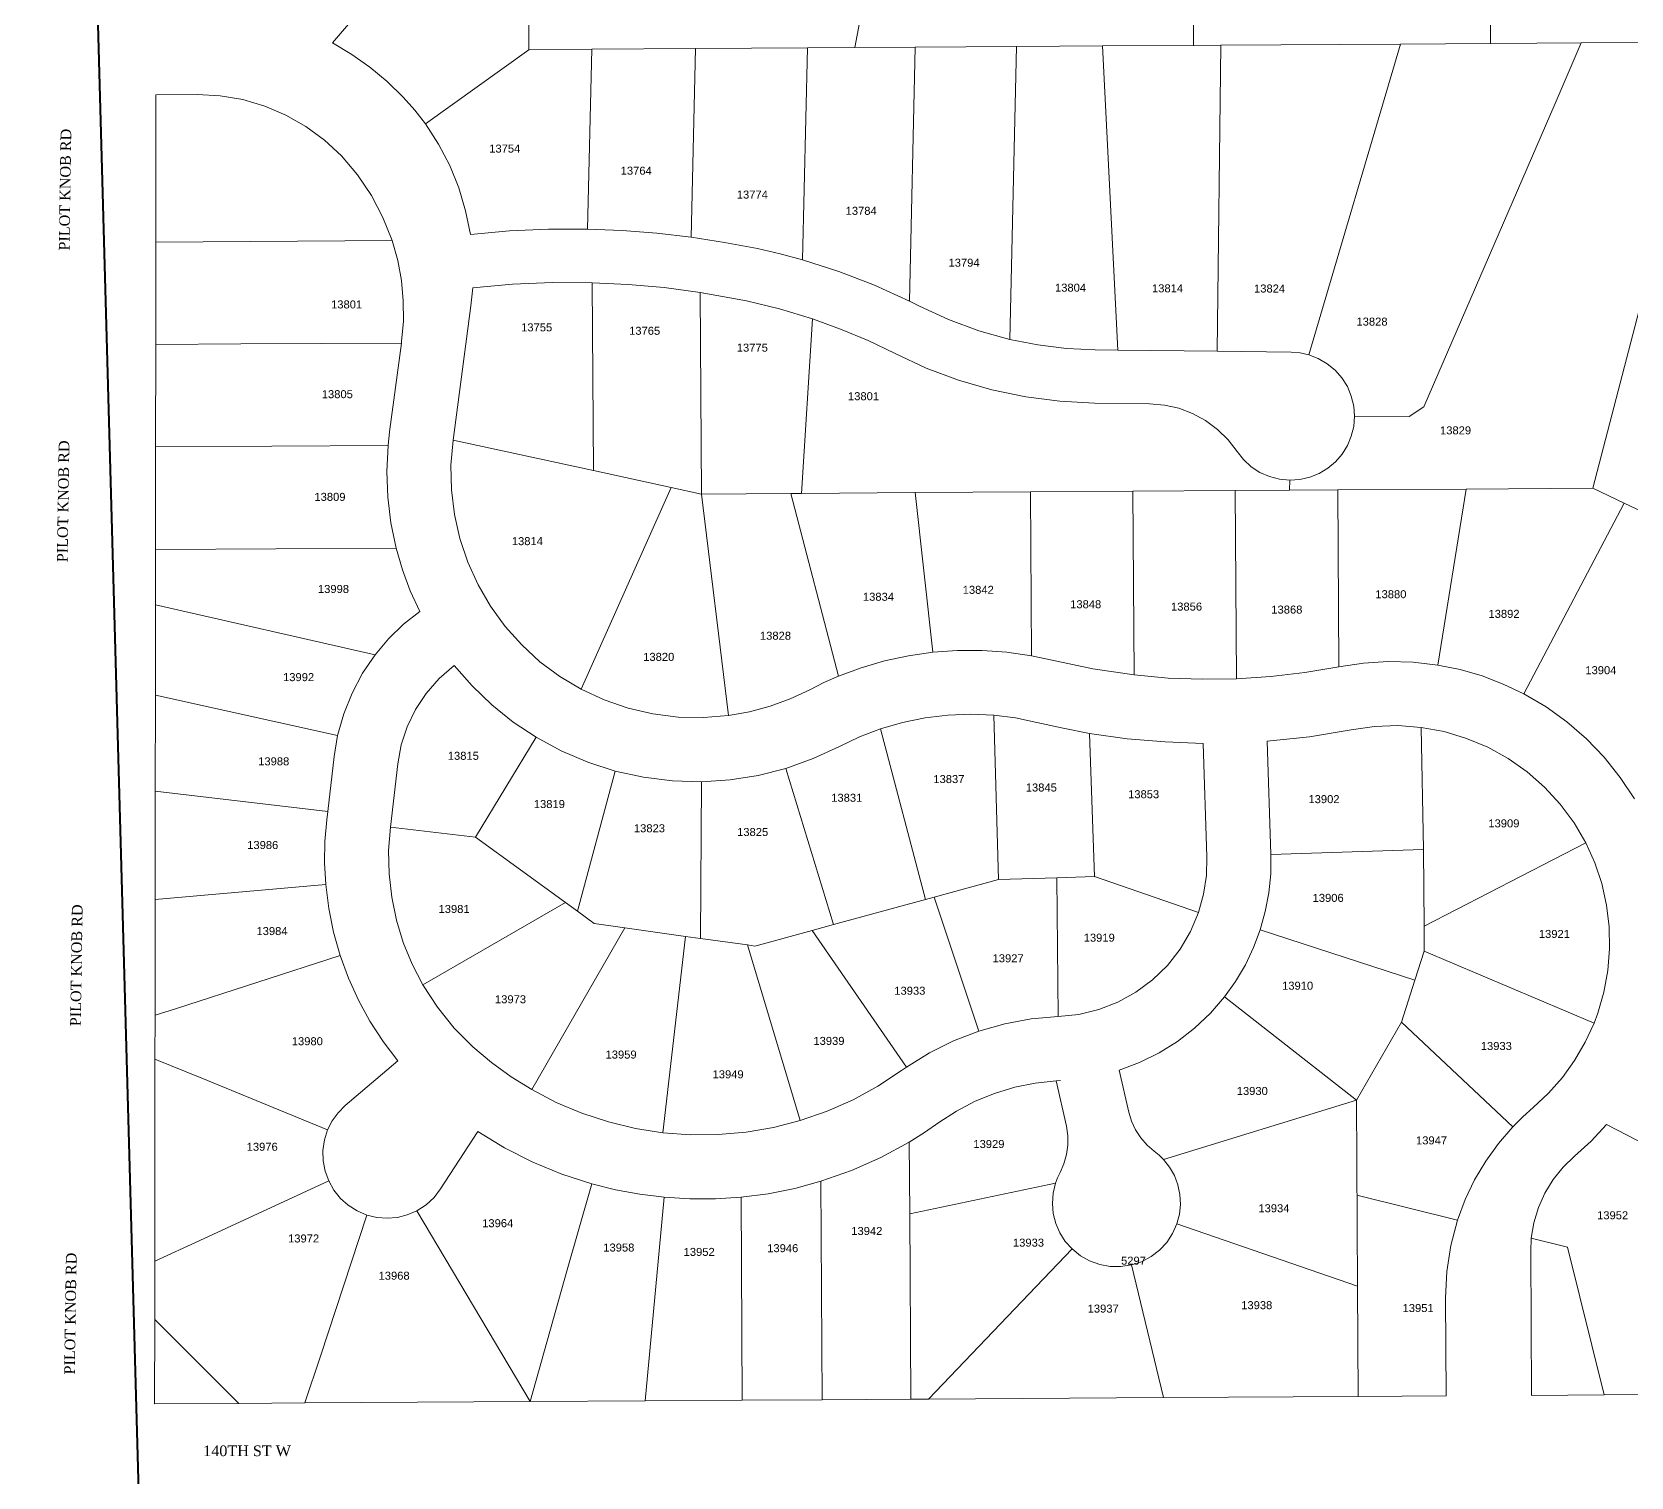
# Model space of a CAD drawing. Header units: feet. Extents: x 865220 to 2843873, y -2240498 to 972474.
# Drawn here: x 2838490 to 2839989, y 965790 to 967143 of the extents above; entities that cross this region are included whole.
import ezdxf
from ezdxf.enums import TextEntityAlignment as Align

# ---------------------------------------------------------------- set-up
doc = ezdxf.new("R2010")
doc.units = ezdxf.units.FT
doc.header["$LTSCALE"] = 0.015
doc.header["$MEASUREMENT"] = 0
for name, color, linetype, lineweight in [('Dakota County Addresses', 7, 'Continuous', 5), ('Dakota County Parcels', 7, 'Continuous', 5), ('STREET NAME', 7, 'Continuous', 5), ('WORK BOUNDARY', 110, 'Continuous', 40)]:
    doc.layers.add(name, color=color, linetype=linetype, lineweight=lineweight)
doc.styles.add('Dimensions 100', font='arial.ttf')
doc.styles.get("Standard").update_dxf_attribs({"font": 'times.ttf'})

# ---------------------------------------------------------------- blocks, each defined once
blk = doc.blocks.new('ACMAP_ANN_TEMPLATE_Dakota County Addresses')
at = {"layer": 'Dakota County Addresses', "style": 'Dimensions 100'}
blk.add_attdef('DakotaCountyAddress', text='', height=50, dxfattribs=at).set_placement((0, 0), align=Align.CENTER)

msp = doc.modelspace()

# ---------------------------------------------------------------- linework, layer by layer
at = {"layer": 'Dakota County Parcels', "lineweight": 5}
for p, q in [((2839857.2, 967725.8), (2839857.2, 967132.7)), ((2839332.1, 967505.3), (2839261.4, 967128.9)), ((2839578.7, 967130.9), (2839581, 967472.8)), ((2838771.9, 967133.2), (2838820.9, 967190.7)), ((2838955.5, 967184.9), (2838956, 967126.9)), ((2838956, 967126.9), (2838859.1, 967057.3)), ((2839014.9, 967127.3), (2838956, 967126.9)), ((2839011, 966958.7), (2839014.9, 967127.3)), ((2839112.3, 967127.9), (2839014.9, 967127.3)), ((2839108.2, 966951.2), (2839112.3, 967127.9)), ((2839217, 967128.6), (2839112.3, 967127.9)), ((2839212.5, 966930), (2839217, 967128.6)), ((2839261.4, 967128.9), (2839217, 967128.6)), ((2839261.4, 967128.9), (2839318.1, 967129.2)), ((2839312.6, 966891.4), (2839318.1, 967129.2)), ((2839318.1, 967129.2), (2839413.1, 967129.8)), ((2839406.8, 966855.5), (2839413.1, 967129.8)), ((2839413.1, 967129.8), (2839493.4, 967130.4)), ((2839493.4, 967130.4), (2839578.7, 967130.9)), ((2839507.8, 966845.5), (2839493.4, 967130.4)), ((2839578.7, 967130.9), (2839604.5, 967131.1)), ((2839600.9, 966844.4), (2839604.5, 967131.1)), ((2839604.5, 967131.1), (2839772.9, 967132.2)), ((2839686.8, 966841.1), (2839772.9, 967132.2)), ((2839772.9, 967132.2), (2839857.2, 967132.7)), ((2839942.2, 967133.3), (2840061.4, 967134)), ((2838606.3, 966946.7), (2838606.5, 967084.6)), ((2838606.5, 967084.6), (2838645, 967084.9)), ((2838606.3, 966946.7), (2838827.9, 966948)), ((2838606.3, 966850.7), (2838606.3, 966946.7)), ((2838903.4, 966903.8), (2838901.7, 966886.8)), ((2839015.4, 966908.6), (2839016.6, 966732.5)), ((2839117.7, 966710.6), (2839116.5, 966899.5)), ((2839116.5, 966899.5), (2839159.8, 966891.6)), ((2840002.3, 966905.8), (2839953.1, 966716)), ((2838884.9, 966761), (2838901.7, 966886.8)), ((2839312.6, 966891.4), (2839321.9, 966886.7)), ((2839211.6, 966711.2), (2839221.7, 966874.8)), ((2838825.5, 966769), (2838836.5, 966852)), ((2838836.5, 966852), (2838836.7, 966853.4)), ((2838606.2, 966754.7), (2838606.3, 966850.7)), ((2839486.7, 966845.8), (2839507.8, 966845.5)), ((2839507.8, 966845.5), (2839600.9, 966844.4)), ((2839600.9, 966844.4), (2839670.5, 966843.5)), ((2839486, 966795.8), (2839537.6, 966795.2)), ((2839780.9, 966783.2), (2839794.8, 966792.4)), ((2839729.7, 966783.4), (2839780.9, 966783.2)), ((2838825.5, 966769), (2838824, 966756)), ((2838606.1, 966658.7), (2838606.2, 966754.7)), ((2838606.2, 966754.7), (2838824, 966756)), ((2838884.9, 966761), (2839016.6, 966732.5)), ((2839016.6, 966732.5), (2839089.2, 966716.8)), ((2839668.9, 966714.2), (2839669, 966723.5)), ((2839005.1, 966527.7), (2839089.2, 966716.8)), ((2839089.2, 966716.8), (2839117.7, 966710.6)), ((2839117.7, 966710.6), (2839201.4, 966711.2)), ((2839117.7, 966710.6), (2839143.1, 966503.1)), ((2839201.4, 966711.2), (2839211.6, 966711.2)), ((2839246.1, 966539.9), (2839201.4, 966711.2)), ((2839211.6, 966711.2), (2839318.1, 966711.9)), ((2839318.1, 966711.9), (2839426, 966712.6)), ((2839318.1, 966711.9), (2839334.4, 966562.4)), ((2839426, 966712.6), (2839522, 966713.2)), ((2839427, 966559.1), (2839426, 966712.6)), ((2839618, 966713.9), (2839522, 966713.2)), ((2839522, 966713.2), (2839523.1, 966541.1)), ((2839668.9, 966714.2), (2839618, 966713.9)), ((2839618, 966713.9), (2839619.1, 966537.4)), ((2839714, 966714.5), (2839668.9, 966714.2)), ((2839834.3, 966715.3), (2839714, 966714.5)), ((2839714, 966714.5), (2839715, 966548.7)), ((2839834.3, 966715.3), (2839807.7, 966550.3)), ((2839953.1, 966716), (2839834.3, 966715.3)), ((2839982.4, 966702.1), (2839888.4, 966523.4)), ((2839953.1, 966716), (2839982.4, 966702.1)), ((2839982.4, 966702.1), (2840046.6, 966671.5)), ((2838606, 966606.8), (2838606.1, 966658.7)), ((2838606.1, 966658.7), (2838831.6, 966660)), ((2838606, 966606.8), (2838811.9, 966560.1)), ((2838606, 966522.3), (2838606, 966606.8)), ((2839427, 966559.1), (2839446.5, 966554.9)), ((2838605.9, 966432.1), (2838606, 966522.3)), ((2838776.8, 966484.4), (2838606, 966522.3)), ((2839396.1, 966349.4), (2839391.8, 966503.3)), ((2838773.5, 966464.8), (2838776.8, 966484.4)), ((2838906.1, 966389.2), (2838962.7, 966482.8)), ((2839285.4, 966490.6), (2839327.6, 966330.7)), ((2839485.9, 966352.2), (2839481.4, 966486.4)), ((2839647.7, 966479), (2839651.3, 966372.8)), ((2839794.4, 966377.6), (2839792.3, 966491.9)), ((2838767.5, 966413.2), (2838773.5, 966464.8)), ((2839591.4, 966370.7), (2839587.8, 966477)), ((2838826.2, 966398.5), (2838833.1, 966457.8)), ((2839001.5, 966319.7), (2839037, 966451.1)), ((2839196.9, 966453.6), (2839241.4, 966307.2)), ((2839116.9, 966294.2), (2839117.8, 966441.1)), ((2838605.8, 966330.8), (2838605.9, 966432.1)), ((2838767.5, 966413.2), (2838605.9, 966432.1)), ((2838766.6, 966405.5), (2838767.5, 966413.2)), ((2838826.2, 966398.5), (2838906.1, 966389.2)), ((2838906.1, 966389.2), (2838990.3, 966327.9)), ((2839794.4, 966377.6), (2839651.3, 966372.8)), ((2839794.9, 966305.6), (2839794.4, 966377.6)), ((2839794.9, 966305.6), (2839946.4, 966383.7)), ((2838765.7, 966344.7), (2838605.8, 966330.8)), ((2839335.8, 966332.9), (2839396.1, 966349.4)), ((2839396.1, 966349.4), (2839450.9, 966351.1)), ((2839450.9, 966351.1), (2839485.9, 966352.2)), ((2839452, 966221), (2839450.9, 966351.1)), ((2839485.9, 966352.2), (2839583.5, 966318.6)), ((2838605.7, 966222.2), (2838605.8, 966330.8)), ((2838856.7, 966250.8), (2838990.3, 966327.9)), ((2838990.3, 966327.9), (2839001.5, 966319.7)), ((2839241.4, 966307.2), (2839327.6, 966330.7)), ((2839327.6, 966330.7), (2839335.8, 966332.9)), ((2839377.6, 966207.4), (2839335.8, 966332.9)), ((2839001.5, 966319.7), (2839017.2, 966308.3)), ((2838958.7, 966152.6), (2839045.8, 966304.3)), ((2839017.2, 966308.3), (2839045.8, 966304.3)), ((2839045.8, 966304.3), (2839102.7, 966296.2)), ((2839167.9, 966287.1), (2839221.5, 966301.7)), ((2839221.5, 966301.7), (2839241.4, 966307.2)), ((2839309.8, 966173.7), (2839221.5, 966301.7)), ((2839786.2, 966255.1), (2839641.3, 966302.3)), ((2839795, 966282.4), (2839794.9, 966305.6)), ((2839081.5, 966112.1), (2839102.7, 966296.2)), ((2839102.7, 966296.2), (2839116.9, 966294.2)), ((2839116.9, 966294.2), (2839160.9, 966288.1)), ((2839160.9, 966288.1), (2839210.3, 966123.6)), ((2839160.9, 966288.1), (2839167.9, 966287.1)), ((2839795, 966282.4), (2839786.2, 966255.1)), ((2839954.2, 966214.9), (2839795, 966282.4)), ((2839795, 966282.4), (2839954.2, 966214.9)), ((2839786.2, 966255.1), (2839773.6, 966215.9)), ((2839731.5, 966142.7), (2839607.9, 966239.5)), ((2839957.7, 966224.3), (2839954.2, 966214.9)), ((2839954.2, 966214.9), (2839957.7, 966224.3)), ((2838605.6, 966181.2), (2838605.7, 966222.2)), ((2839731.5, 966142.8), (2839773.6, 966215.9)), ((2839773.6, 966215.9), (2839878, 966117.7)), ((2838605.5, 965991.9), (2838605.6, 966181.2)), ((2838783.9, 966137.7), (2838833.2, 966179.7)), ((2839309.8, 966173.7), (2839305.3, 966170.4)), ((2839509.3, 966170.8), (2839518.2, 966131.4)), ((2839454.3, 966161), (2839450.1, 966160.8)), ((2839450.1, 966160.8), (2839459.7, 966118.2)), ((2839731.5, 966142.7), (2839550.7, 966087.2)), ((2839732.5, 965968.6), (2839731.5, 966142.7)), ((2839965.9, 966119.9), (2840012.4, 966095.9)), ((2838873.3, 966059.6), (2838908.1, 966113.4)), ((2839312.5, 966103.5), (2839312.9, 966036.2)), ((2839231, 965862), (2839229.7, 966066.8)), ((2839312.9, 966036.2), (2839449.4, 966064.8)), ((2839065.1, 965861), (2839082.9, 966051.7)), ((2839156, 965861.6), (2839154.8, 966051.8)), ((2839732, 966053.7), (2839826.3, 966030.4)), ((2839312.9, 966036.2), (2839314, 965862.5)), ((2839732.5, 965968.6), (2839563.3, 966027)), ((2839895.4, 966013.3), (2839894.8, 966000.9)), ((2839895.4, 966013.3), (2839929.3, 966004.9)), ((2839330.4, 965862.6), (2839465.1, 966003.3)), ((2839895.6, 965866.1), (2839894.8, 966000.9)), ((2839929.3, 966004.9), (2839963.7, 965866.5)), ((2838605.4, 965937.1), (2838605.5, 965991.9)), ((2839550.7, 965864), (2839520.7, 965988.3)), ((2839733.1, 965865.1), (2839732.5, 965968.6)), ((2839815.6, 965865.6), (2839815.1, 965957.6)), ((2838605.3, 965858.2), (2838605.4, 965937.1)), ((2838684.3, 965858.6), (2838605.4, 965937.1)), ((2839330.4, 965862.6), (2839550.7, 965864)), ((2839550.7, 965864), (2839733.1, 965865.1)), ((2839733.1, 965865.1), (2839815.6, 965865.6)), ((2839895.6, 965866.1), (2839963.7, 965866.5)), ((2839963.7, 965866.5), (2840025.1, 965866.9)), ((2838605.3, 965858.2), (2838684.3, 965858.6)), ((2838684.3, 965858.6), (2838746.2, 965859)), ((2838746.2, 965859), (2838957.2, 965860.3)), ((2838957.2, 965860.3), (2839065.1, 965861)), ((2839065.1, 965861), (2839156, 965861.6)), ((2839156, 965861.6), (2839231, 965862)), ((2839231, 965862), (2839314, 965862.5)), ((2839314, 965862.5), (2839330.4, 965862.6))]:
    msp.add_line(p, q, dxfattribs=at)
for points in [[(2838771.9, 967133.2), (2838790, 967122.5), (2838807.1, 967110.5), (2838823.2, 967097.1), (2838838.2, 967082.5)], [(2839794.8, 966792.4), (2839917.7, 967076.6), (2839942.2, 967133.3)], [(2839857.2, 967132.7), (2839900.6, 967133), (2839942.2, 967133.3)], [(2838645, 967084.9), (2838666.6, 967083.8), (2838687.8, 967080.1), (2838708.5, 967074.1), (2838728.4, 967065.6), (2838747.1, 967054.9), (2838764.5, 967042.1), (2838780.3, 967027.4)], [(2838838.2, 967082.5), (2838849.1, 967070.3), (2838859.1, 967057.3)], [(2838859.1, 967057.3), (2838871.4, 967038.4), (2838881.8, 967018.4), (2838890.3, 966997.6), (2838896.7, 966976), (2838901.2, 966953.9)], [(2838780.3, 967027.4), (2838795.4, 967009.6), (2838808.5, 966990.3), (2838819.3, 966969.7), (2838827.9, 966948)], [(2839011, 966958.7), (2838974.3, 966958.7), (2838937.7, 966957.1), (2838901.2, 966953.9)], [(2839011, 966958.7), (2839043.5, 966957.5), (2839075.9, 966955), (2839108.2, 966951.2)], [(2838827.9, 966948), (2838833.1, 966929.5), (2838836.6, 966910.7), (2838838.3, 966891.6), (2838838.4, 966872.5), (2838836.7, 966853.4)], [(2839108.2, 966951.2), (2839139.3, 966946.4), (2839170.1, 966940.5)], [(2839170.1, 966940.5), (2839191.4, 966935.6), (2839212.5, 966930)], [(2839212.5, 966930), (2839246.6, 966919.1), (2839280, 966906.2), (2839312.6, 966891.4)], [(2839015.4, 966908.6), (2838978, 966908.8), (2838940.6, 966907.2), (2838903.4, 966903.8)], [(2839015.4, 966908.6), (2839049.2, 966907), (2839082.9, 966904), (2839116.5, 966899.5)], [(2839159.8, 966891.6), (2839191, 966884.1), (2839221.7, 966874.8)], [(2839406.8, 966855.5), (2839377.6, 966863.6), (2839349.3, 966874), (2839321.9, 966886.7)], [(2839221.7, 966874.8), (2839248, 966865.2), (2839273.8, 966854.4), (2839299.1, 966842.2)], [(2838606.3, 966850.7), (2838686.2, 966851.2), (2838836.5, 966852)], [(2839486.7, 966845.8), (2839459.8, 966847.1), (2839433.1, 966850.4), (2839406.8, 966855.5)], [(2839486, 966795.8), (2839453.7, 966797.5), (2839421.6, 966801.6), (2839389.9, 966808.2), (2839358.7, 966817.2), (2839328.4, 966828.5), (2839299.1, 966842.2)], [(2839670.5, 966843.5), (2839678.7, 966842.8), (2839686.8, 966841.1)], [(2839686.8, 966841.1), (2839695.7, 966837.6), (2839704.1, 966832.7), (2839711.5, 966826.6), (2839717.9, 966819.4), (2839723, 966811.2), (2839726.7, 966802.3), (2839729, 966793), (2839729.7, 966783.4)], [(2839537.6, 966795.2), (2839551.5, 966794), (2839565, 966791), (2839578, 966786.1), (2839590.2, 966779.4), (2839601.4, 966771.2), (2839611.3, 966761.4), (2839619.7, 966750.4)], [(2839729.7, 966783.4), (2839729, 966773.9), (2839726.7, 966764.7), (2839723, 966756), (2839718, 966747.9), (2839711.8, 966740.8), (2839704.6, 966734.7), (2839696.5, 966729.8), (2839687.7, 966726.3), (2839678.4, 966724.2), (2839669, 966723.5)], [(2838824, 966756), (2838822.9, 966731.8), (2838823.8, 966707.7), (2838826.7, 966683.7), (2838831.6, 966660)], [(2838884.9, 966761), (2838883, 966737.8), (2838883.5, 966714.6), (2838886.3, 966691.5), (2838891.4, 966668.8), (2838898.8, 966646.7), (2838908.4, 966625.5), (2838920.1, 966605.4), (2838933.8, 966586.5), (2838949.3, 966569.2), (2838966.4, 966553.5), (2838985.1, 966539.6), (2839005.1, 966527.7)], [(2839669, 966723.5), (2839659.3, 966724.4), (2839649.9, 966726.9), (2839641, 966730.9), (2839632.9, 966736.2), (2839625.7, 966742.8), (2839619.7, 966750.4)], [(2838831.6, 966660), (2838837.5, 966639.7), (2838844.9, 966619.9), (2838853.7, 966600.7)], [(2838811.9, 966560.1), (2838824.4, 966575), (2838838.4, 966588.6), (2838853.7, 966600.7)], [(2838776.8, 966484.4), (2838782.5, 966504.6), (2838790.3, 966524.1), (2838800.1, 966542.7), (2838811.9, 966560.1)], [(2839246.1, 966539.9), (2839267.5, 966547.9), (2839289.4, 966554.3), (2839311.8, 966559.1), (2839334.4, 966562.4)], [(2839334.4, 966562.4), (2839357.6, 966564.1), (2839380.8, 966564.1), (2839404, 966562.4), (2839427, 966559.1)], [(2839446.5, 966554.9), (2839484.6, 966546.8), (2839523.1, 966541.1)], [(2839715, 966548.7), (2839738.1, 966552.2), (2839761.3, 966553.6), (2839784.6, 966553), (2839807.7, 966550.3)], [(2838859.7, 966523.8), (2838872, 966537.8), (2838886.1, 966550.1)], [(2838886.1, 966550.1), (2838902.9, 966530.8), (2838921.4, 966513), (2838941.4, 966497), (2838962.7, 966482.8)], [(2839219.2, 966527.3), (2839232.5, 966533.9), (2839246.1, 966539.9)], [(2839523.1, 966541.1), (2839555, 966538.2), (2839587.1, 966537), (2839619.1, 966537.4)], [(2839619.1, 966537.4), (2839651.3, 966539.5), (2839683.3, 966543.3), (2839715, 966548.7)], [(2839807.7, 966550.3), (2839828.7, 966546.1), (2839849.2, 966540.2), (2839869.1, 966532.6), (2839888.4, 966523.4)], [(2838833.1, 966457.8), (2838836.4, 966475.5), (2838842, 966492.6), (2838849.8, 966508.8), (2838859.7, 966523.8)], [(2839005.1, 966527.7), (2839026.6, 966517.7), (2839049.1, 966510), (2839072.2, 966504.6), (2839095.8, 966501.7), (2839119.5, 966501.1), (2839143.1, 966503.1)], [(2839143.1, 966503.1), (2839162.9, 966506.6), (2839182.2, 966511.9), (2839201, 966518.8), (2839219.2, 966527.3)], [(2839888.4, 966523.4), (2839909.2, 966511.2), (2839928.8, 966497.2), (2839947, 966481.4), (2839963.7, 966464), (2839978.8, 966445.1), (2839992, 966425)], [(2839285.4, 966490.6), (2839306.1, 966496.6), (2839327.3, 966500.9), (2839348.7, 966503.5), (2839370.3, 966504.3), (2839391.8, 966503.3)], [(2839391.8, 966503.3), (2839412.1, 966500.8), (2839432.1, 966496.7)], [(2839432.1, 966496.7), (2839456.7, 966491.1), (2839481.4, 966486.4)], [(2839726.7, 966489.8), (2839748.4, 966492.9), (2839770.4, 966493.6), (2839792.3, 966491.9)], [(2838962.7, 966482.8), (2838986.4, 966469.9), (2839011.2, 966459.3), (2839037, 966451.1)], [(2839247, 966474.2), (2839265.9, 966483.2), (2839285.4, 966490.6)], [(2839481.4, 966486.4), (2839516.7, 966481.4), (2839552.2, 966478.3), (2839587.8, 966477)], [(2839726.7, 966489.8), (2839687.4, 966483.2), (2839647.7, 966479)], [(2839792.3, 966491.9), (2839813.7, 966488), (2839834.5, 966481.7), (2839854.6, 966473.3), (2839873.6, 966462.8), (2839891.4, 966450.3), (2839907.7, 966436), (2839922.5, 966420), (2839935.4, 966402.5), (2839946.4, 966383.7)], [(2839196.9, 966453.6), (2839222.4, 966462.7), (2839247, 966474.2)], [(2839037, 966451.1), (2839063.5, 966445.2), (2839090.6, 966441.9), (2839117.8, 966441.1)], [(2839117.8, 966441.1), (2839144.5, 966442.8), (2839170.9, 966447), (2839196.9, 966453.6)], [(2838765.7, 966344.7), (2838764.6, 966365), (2838764.9, 966385.2), (2838766.6, 966405.5)], [(2838856.7, 966250.8), (2838846.6, 966270.2), (2838838.3, 966290.5), (2838832, 966311.5), (2838827.5, 966333), (2838825.1, 966354.7), (2838824.6, 966376.6), (2838826.2, 966398.5)], [(2839651.3, 966372.8), (2839651.2, 966354.9), (2839649.4, 966337.1), (2839646.1, 966319.5), (2839641.3, 966302.3)], [(2839957.7, 966224.3), (2839963.4, 966244), (2839967.2, 966264.2), (2839968.8, 966284.6), (2839968.4, 966305.2), (2839965.9, 966325.5), (2839961.4, 966345.6), (2839954.8, 966365), (2839946.4, 966383.7)], [(2839591.4, 966370.7), (2839590.9, 966353.1), (2839588.3, 966335.6), (2839583.5, 966318.6)], [(2838779.1, 966278.3), (2838773, 966300.1), (2838768.5, 966322.3), (2838765.7, 966344.7)], [(2839583.5, 966318.6), (2839576, 966300.8), (2839566.2, 966284.1), (2839554.3, 966268.9), (2839540.5, 966255.4), (2839524.9, 966243.9), (2839508, 966234.6), (2839490, 966227.6), (2839471.3, 966223), (2839452, 966221)], [(2839641.3, 966302.3), (2839635.1, 966285.6), (2839627.4, 966269.4), (2839618.3, 966254), (2839607.9, 966239.5)], [(2838779.1, 966278.3), (2838624.7, 966228.4), (2838605.7, 966222.2)], [(2838833.2, 966179.7), (2838819.4, 966197.7), (2838807.1, 966216.7), (2838796.2, 966236.5), (2838786.9, 966257.1), (2838779.1, 966278.3)], [(2838903.6, 966192.6), (2838886, 966210.3), (2838870.3, 966229.8), (2838856.7, 966250.8)], [(2839509.3, 966170.8), (2839528.3, 966177.9), (2839546.5, 966187), (2839563.7, 966197.8), (2839579.8, 966210.2), (2839594.6, 966224.2), (2839607.9, 966239.5)], [(2839452, 966221), (2839426.8, 966218.8), (2839401.9, 966214.3), (2839377.6, 966207.4)], [(2839897.1, 966135.9), (2839911.5, 966149.3), (2839924.5, 966164.1), (2839936, 966180), (2839946, 966197), (2839954.2, 966214.9)], [(2838958.7, 966152.6), (2838939.4, 966164.7), (2838921, 966178), (2838903.6, 966192.6)], [(2839377.6, 966207.4), (2839354, 966198.3), (2839331.3, 966187), (2839309.8, 966173.7)], [(2838767.4, 966114.8), (2838649.4, 966163.2), (2838605.6, 966181.2)], [(2839305.3, 966170.4), (2839283.1, 966155.8), (2839259.8, 966143.1), (2839235.5, 966132.3), (2839210.3, 966123.6)], [(2839081.5, 966112.1), (2839055.8, 966116.2), (2839030.5, 966122.3), (2839005.7, 966130.4), (2838981.7, 966140.6), (2838958.7, 966152.6)], [(2839450.1, 966160.8), (2839430.5, 966158.7), (2839411.3, 966154.8), (2839392.4, 966149.1), (2839374.2, 966141.7), (2839356.8, 966132.5), (2839340.3, 966121.8)], [(2838783.9, 966137.7), (2838777.3, 966131), (2838771.7, 966123.3), (2838767.4, 966114.8)], [(2839897.1, 966135.9), (2839887.3, 966127.1), (2839878, 966117.7)], [(2839210.3, 966123.6), (2839185.1, 966117.1), (2839159.5, 966112.7), (2839133.5, 966110.4), (2839107.5, 966110.2), (2839081.5, 966112.1)], [(2839312.5, 966103.5), (2839326.6, 966112.3), (2839340.3, 966121.8)], [(2839453.8, 966075.1), (2839457.4, 966083.2), (2839459.9, 966091.7), (2839461.1, 966100.5), (2839461, 966109.4), (2839459.7, 966118.2)], [(2839518.2, 966131.4), (2839520.8, 966122.9), (2839524.5, 966114.8), (2839529.4, 966107.4), (2839535.3, 966100.7), (2839542, 966095)], [(2839878, 966117.7), (2839864.6, 966102.2), (2839852.7, 966085.6), (2839842.3, 966068), (2839833.5, 966049.5), (2839826.3, 966030.4)], [(2839935.9, 966090.1), (2839951.4, 966104.4), (2839965.9, 966119.9)], [(2838767.4, 966114.8), (2838764.4, 966105.5), (2838763, 966095.7), (2838763.2, 966085.9), (2838765.1, 966076.2), (2838768.4, 966067)], [(2839014.9, 966064.4), (2838986.8, 966073.5), (2838959.6, 966084.7), (2838933.3, 966098.1), (2838908.1, 966113.4)], [(2839312.5, 966103.5), (2839285.9, 966089.1), (2839258.2, 966076.8), (2839229.7, 966066.8)], [(2839550.7, 966087.2), (2839546.6, 966091.3), (2839542, 966095)], [(2839935.9, 966090.1), (2839925.2, 966079.8), (2839915.9, 966068.3), (2839908.2, 966055.6), (2839902.1, 966042.1), (2839897.8, 966027.9), (2839895.4, 966013.3)], [(2839453.8, 966075.1), (2839451.3, 966070), (2839449.4, 966064.8)], [(2839563.3, 966027), (2839565.6, 966035.9), (2839566.5, 966045.1), (2839566.1, 966054.3), (2839564.2, 966063.3), (2839560.9, 966072), (2839556.4, 966080), (2839550.7, 966087.2)], [(2838768.4, 966067), (2838647.5, 966011.3), (2838605.5, 965991.9)], [(2838768.4, 966067), (2838773.3, 966058.4), (2838779.4, 966050.7), (2838786.8, 966044.2), (2838795.1, 966038.9), (2838804.2, 966035.1)], [(2838851, 966039), (2838859.6, 966044.6), (2838867.1, 966051.5), (2838873.3, 966059.6)], [(2838957.2, 965860.3), (2838992, 965983.6), (2839014.9, 966064.4)], [(2839082.9, 966051.7), (2839060, 966054.5), (2839037.3, 966058.8), (2839014.9, 966064.4)], [(2839229.7, 966066.8), (2839205.1, 966060.1), (2839180.1, 966055.1), (2839154.8, 966051.8)], [(2839449.4, 966064.8), (2839447.2, 966055.5), (2839446.6, 966046), (2839447.4, 966036.5), (2839449.8, 966027.2), (2839453.6, 966018.5), (2839458.7, 966010.4), (2839465.1, 966003.3)], [(2839154.8, 966051.8), (2839130.9, 966050.3), (2839106.9, 966050.2), (2839082.9, 966051.7)], [(2838746.2, 965859), (2838760.7, 965903), (2838804.2, 966035.1)], [(2838804.2, 966035.1), (2838813.5, 966032.8), (2838823.2, 966032.1), (2838832.8, 966032.9), (2838842.1, 966035.2), (2838851, 966039)], [(2838851, 966039), (2838911, 965938.1), (2838957.2, 965860.3)], [(2839826.3, 966030.4), (2839820, 966006.5), (2839816.2, 965982.2), (2839815.1, 965957.6)], [(2839520.7, 965988.3), (2839530.2, 965991.4), (2839539, 965996.1), (2839546.9, 966002.2), (2839553.7, 966009.5), (2839559.2, 966017.9), (2839563.3, 966027)], [(2839465.1, 966003.3), (2839472.8, 965997), (2839481.5, 965992.1), (2839490.9, 965988.7), (2839500.8, 965986.9), (2839510.8, 965986.8), (2839520.7, 965988.3)]]:
    msp.add_lwpolyline(points, dxfattribs=at)
at = {"layer": 'WORK BOUNDARY', "ltscale": 50, "flags": 128}
msp.add_lwpolyline([(2835821.1, 965754.9), (2838590.8, 965764.5), (2838540.7, 967567.4), (2838686.6, 968165.9), (2838544, 968252.2), (2838539.3, 969179.3), (2839357.9, 968944.5), (2839658.8, 969551.7), (2838852.5, 969561.3), (2838405.2, 970043.2), (2837860.9, 969889.4), (2837271.6, 969893.1), (2836764.9, 969833.1), (2836701.1, 969750.6), (2836123.1, 969754.3), (2835849.1, 969814.4), (2835856.6, 968748.8), (2835792.4, 968470.2), (2835728.6, 968203.8), (2835736.1, 968083.7), (2835480.8, 967776), (2835548.4, 967539.7), (2835694.8, 967520.9), (2835833.7, 967524.7)], close=True, dxfattribs=at)

# ---------------------------------------------------------------- block references
at = {"layer": 'Dakota County Addresses', "lineweight": 5, "xscale": 0.15, "yscale": 0.15, "zscale": 0.15}
for p, values in [((2838933.4, 967030.5), {'DakotaCountyAddress': '13754'}), ((2839056.6, 967009.8), {'DakotaCountyAddress': '13764'}), ((2839165.4, 966987.4), {'DakotaCountyAddress': '13774'}), ((2839267.4, 966972.2), {'DakotaCountyAddress': '13784'}), ((2839363.8, 966923.6), {'DakotaCountyAddress': '13794'}), ((2839463.6, 966900.2), {'DakotaCountyAddress': '13804'}), ((2839554.5, 966899.6), {'DakotaCountyAddress': '13814'}), ((2839650.1, 966899.4), {'DakotaCountyAddress': '13824'}), ((2838785.2, 966884.5), {'DakotaCountyAddress': '13801'}), ((2838963.3, 966863), {'DakotaCountyAddress': '13755'}), ((2839064.5, 966859.8), {'DakotaCountyAddress': '13765'}), ((2839746.1, 966868.4), {'DakotaCountyAddress': '13828'}), ((2839165.4, 966844), {'DakotaCountyAddress': '13775'}), ((2838776.5, 966800.4), {'DakotaCountyAddress': '13805'}), ((2839269.6, 966798.5), {'DakotaCountyAddress': '13801'}), ((2839824.4, 966766.5), {'DakotaCountyAddress': '13829'}), ((2838769.6, 966704.2), {'DakotaCountyAddress': '13809'}), ((2838954.6, 966662.7), {'DakotaCountyAddress': '13814'}), ((2838772.9, 966617.9), {'DakotaCountyAddress': '13998'}), ((2839283.6, 966610.6), {'DakotaCountyAddress': '13834'}), ((2839377.1, 966617.1), {'DakotaCountyAddress': '13842'}), ((2839763.8, 966613), {'DakotaCountyAddress': '13880'}), ((2839477.8, 966603.6), {'DakotaCountyAddress': '13848'}), ((2839572.3, 966601.4), {'DakotaCountyAddress': '13856'}), ((2839666.3, 966598.6), {'DakotaCountyAddress': '13868'}), ((2839869.8, 966594.6), {'DakotaCountyAddress': '13892'}), ((2839187.1, 966574.1), {'DakotaCountyAddress': '13828'}), ((2839077.7, 966554.3), {'DakotaCountyAddress': '13820'}), ((2838740.2, 966535.3), {'DakotaCountyAddress': '13992'}), ((2839960.6, 966541.8), {'DakotaCountyAddress': '13904'}), ((2838716.9, 966456.4), {'DakotaCountyAddress': '13988'}), ((2838894.6, 966461.6), {'DakotaCountyAddress': '13815'}), ((2839349.6, 966439.8), {'DakotaCountyAddress': '13837'}), ((2839436.2, 966431.9), {'DakotaCountyAddress': '13845'}), ((2839532.1, 966425.6), {'DakotaCountyAddress': '13853'}), ((2838975.2, 966416.4), {'DakotaCountyAddress': '13819'}), ((2839253.9, 966422.3), {'DakotaCountyAddress': '13831'}), ((2839701.1, 966421), {'DakotaCountyAddress': '13902'}), ((2839869.7, 966398.3), {'DakotaCountyAddress': '13909'}), ((2839069, 966393.7), {'DakotaCountyAddress': '13823'}), ((2839165.7, 966390.2), {'DakotaCountyAddress': '13825'}), ((2838706.6, 966378), {'DakotaCountyAddress': '13986'}), ((2839705, 966328.5), {'DakotaCountyAddress': '13906'}), ((2838885.9, 966318.1), {'DakotaCountyAddress': '13981'}), ((2838715.3, 966297.4), {'DakotaCountyAddress': '13984'}), ((2839490.5, 966291.2), {'DakotaCountyAddress': '13919'}), ((2839917, 966294.7), {'DakotaCountyAddress': '13921'}), ((2839405.1, 966271.9), {'DakotaCountyAddress': '13927'}), ((2839676.4, 966246.2), {'DakotaCountyAddress': '13910'}), ((2838938.8, 966233.5), {'DakotaCountyAddress': '13973'}), ((2839313, 966241.5), {'DakotaCountyAddress': '13933'}), ((2838748.4, 966194.2), {'DakotaCountyAddress': '13980'}), ((2839237.2, 966194.5), {'DakotaCountyAddress': '13939'}), ((2839862.6, 966189.7), {'DakotaCountyAddress': '13933'}), ((2839042.4, 966181.7), {'DakotaCountyAddress': '13959'}), ((2839142.7, 966163.2), {'DakotaCountyAddress': '13949'}), ((2839633.9, 966147.6), {'DakotaCountyAddress': '13930'}), ((2838706.1, 966095.3), {'DakotaCountyAddress': '13976'}), ((2839387.1, 966097.9), {'DakotaCountyAddress': '13929'}), ((2839801.9, 966101.3), {'DakotaCountyAddress': '13947'}), ((2839654.2, 966037.7), {'DakotaCountyAddress': '13934'}), ((2838926.8, 966023.7), {'DakotaCountyAddress': '13964'}), ((2839971.6, 966031.1), {'DakotaCountyAddress': '13952'}), ((2838744.9, 966009.4), {'DakotaCountyAddress': '13972'}), ((2839272.7, 966016.4), {'DakotaCountyAddress': '13942'}), ((2839424.2, 966005.5), {'DakotaCountyAddress': '13933'}), ((2839040.3, 966000.9), {'DakotaCountyAddress': '13958'}), ((2839115.6, 965996.8), {'DakotaCountyAddress': '13952'}), ((2839193.9, 966000.3), {'DakotaCountyAddress': '13946'}), ((2839522.6, 965988.6), {'DakotaCountyAddress': '5297'}), ((2838829.7, 965974.5), {'DakotaCountyAddress': '13968'}), ((2839638.1, 965946.9), {'DakotaCountyAddress': '13938'}), ((2839494.2, 965943.7), {'DakotaCountyAddress': '13937'}), ((2839789.3, 965944.2), {'DakotaCountyAddress': '13951'})]:
    msp.add_blockref('ACMAP_ANN_TEMPLATE_Dakota County Addresses', p, dxfattribs=at).add_auto_attribs(values)

# ---------------------------------------------------------------- texts
at = {"layer": 'STREET NAME', "lineweight": 5, "ltscale": 40, "char_height": 10, "attachment_point": 1, "rotation": 89.1372}
for insert in [(2838515.5, 966938.8), (2838513.7, 966646.8), (2838526.1, 966212.1), (2838520.5, 965885.8)]:
    msp.add_mtext('PILOT KNOB RD', dxfattribs=dict(at, insert=insert))
at = {"layer": 'STREET NAME', "lineweight": 5, "ltscale": 40, "insert": (2838650.8, 965819.2), "char_height": 10, "attachment_point": 1}
msp.add_mtext('140TH ST W', dxfattribs=at)

doc.saveas('drawing.dxf')
